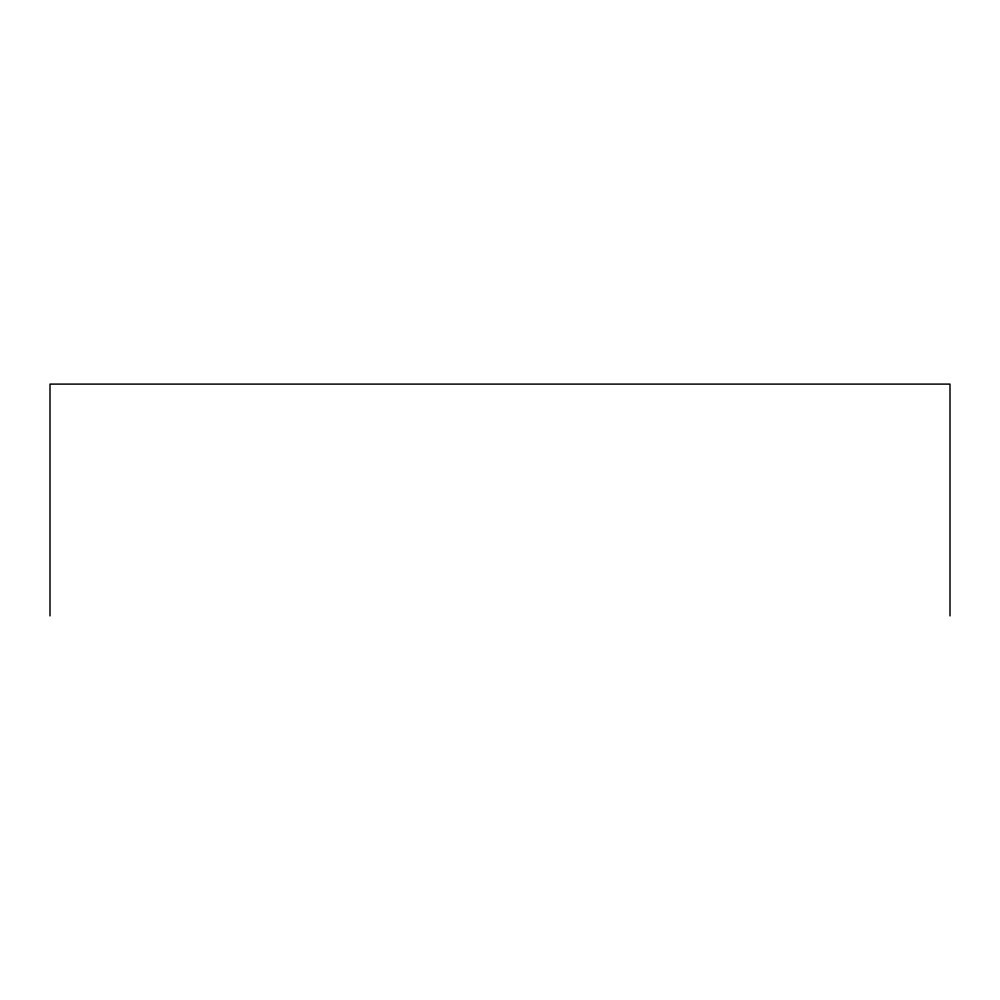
<?xml version="1.0" encoding="UTF-8"?>
<svg xmlns="http://www.w3.org/2000/svg" width="1000" height="1000" viewBox="0 0 1000 1000"><rect width="100%" height="100%" fill="white"/><g stroke="black" fill="none" stroke-linecap="round" stroke-linejoin="round"><path stroke-width="1.5" d="M950 615.9L950 384.1L50 384.1L50 615.9"/></g></svg>
